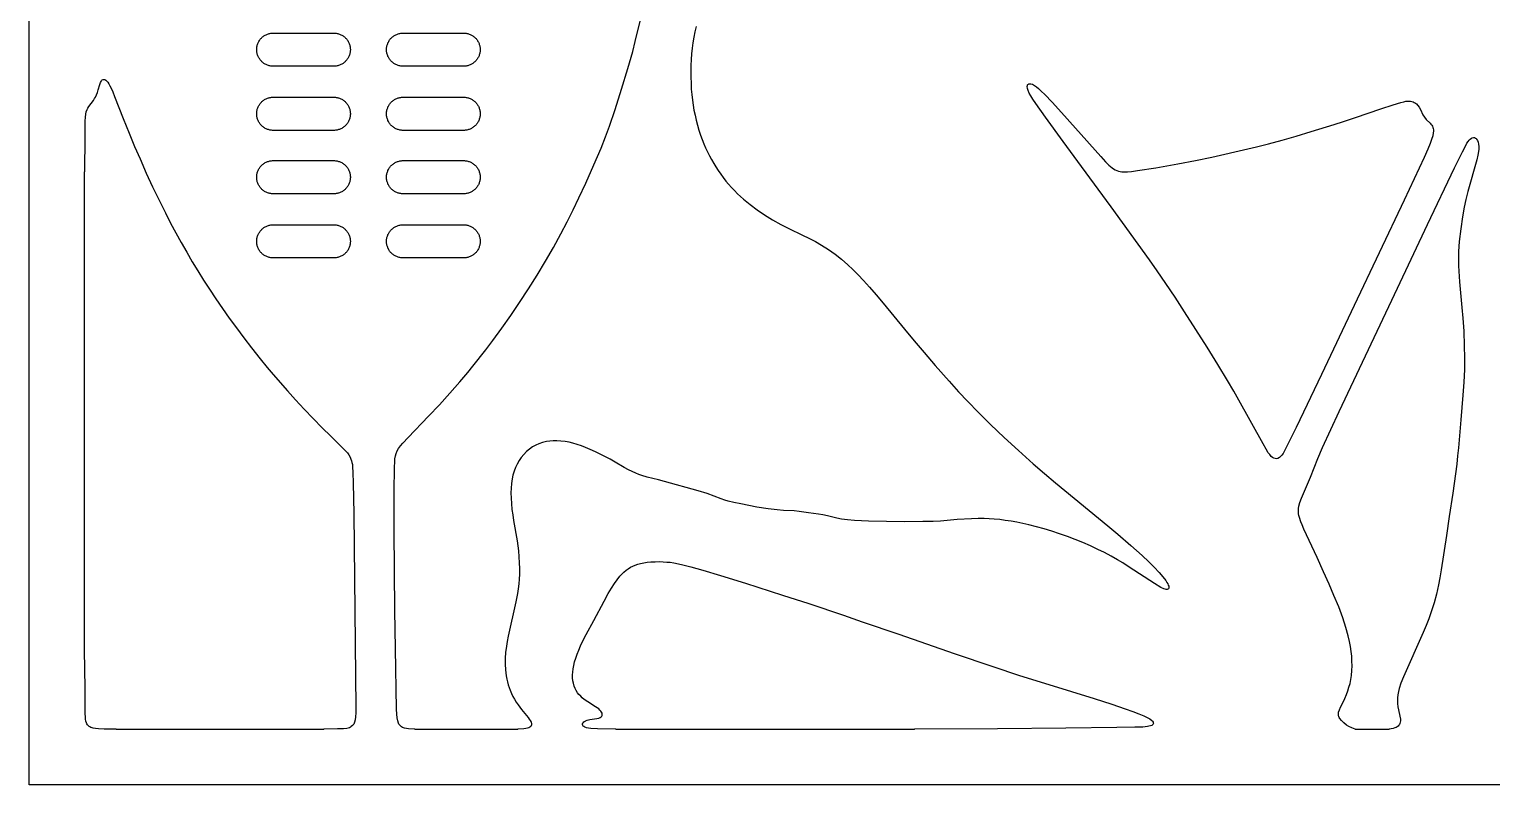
# Model space of a CAD drawing. Header units: millimetres. Extents: x 0 to 300, y 0 to 300.
# Drawn here: x 0 to 198.3, y 0 to 102.5 of the extents above; entities that cross this region are included whole.
import ezdxf

# ---------------------------------------------------------------- set-up
doc = ezdxf.new("R2010")
doc.units = ezdxf.units.MM
doc.layers.add('DIS_KONTUR', color=1, linetype='Continuous')
doc.layers.add('IC_DELIKLER', color=5, linetype='Continuous')

msp = doc.modelspace()

# ---------------------------------------------------------------- linework, layer by layer
at = {"layer": 'DIS_KONTUR'}
msp.add_lwpolyline([(0, 300), (300, 300), (300, 0), (0, 0)], close=True, dxfattribs=at)
at = {"layer": 'IC_DELIKLER'}
msp.add_lwpolyline([(90.39, 102.85), (90.22, 102.12), (90.08, 101.38), (89.97, 100.64), (89.87, 99.9), (89.79, 99.15), (89.73, 98.35), (89.7, 97.56), (89.68, 96.76), (89.68, 95.96), (89.71, 95.16), (89.75, 94.36), (89.82, 93.61), (89.9, 92.87), (90, 92.17), (90.11, 91.48), (90.25, 90.8), (90.41, 90.12), (90.59, 89.44), (90.79, 88.77), (91.01, 88.11), (91.24, 87.5), (91.46, 86.94), (91.69, 86.39), (91.94, 85.84), (92.21, 85.31), (92.49, 84.78), (92.79, 84.26), (93.07, 83.79), (93.4, 83.29), (93.75, 82.8), (94.07, 82.35), (94.45, 81.88), (94.8, 81.46), (95.2, 81.02), (95.61, 80.58), (96.03, 80.16), (96.84, 79.41), (97.73, 78.68), (98.69, 77.96), (99.68, 77.29), (100.75, 76.64), (101.88, 76), (102.95, 75.46), (104.84, 74.55), (105.7, 74.13), (106.58, 73.66), (107.4, 73.19), (108.33, 72.6), (109.23, 71.97), (110.09, 71.29), (110.96, 70.53), (111.65, 69.88), (112.35, 69.17), (113.1, 68.37), (113.91, 67.47), (114.79, 66.45), (115.76, 65.31), (118.64, 61.79), (119.95, 60.21), (121.31, 58.61), (122.81, 56.87), (124.69, 54.72), (125.96, 53.31), (127.22, 51.96), (128.62, 50.53), (130.32, 48.84), (132.17, 47.08), (134.08, 45.32), (136.1, 43.53), (137.61, 42.22), (139.14, 40.93), (146.2, 35.11), (147.55, 33.99), (149.33, 32.46), (150.85, 31.09), (151.76, 30.23), (152.51, 29.49), (153.16, 28.8), (153.68, 28.2), (154.07, 27.69), (154.22, 27.45), (154.33, 27.25), (154.41, 27.06), (154.46, 26.92), (154.48, 26.76), (154.47, 26.65), (154.43, 26.57), (154.36, 26.52), (154.27, 26.49), (154.12, 26.49), (153.99, 26.51), (153.8, 26.58), (153.4, 26.77), (152.55, 27.28), (149.11, 29.51), (148.23, 30.08), (147.5, 30.52), (146.67, 30.99), (145.75, 31.48), (144.85, 31.93), (143.86, 32.39), (142.81, 32.86), (141.79, 33.27), (140.76, 33.66), (139.68, 34.05), (138.63, 34.39), (137.58, 34.71), (136.52, 35), (135.5, 35.26), (134.67, 35.44), (133.89, 35.6), (133.1, 35.74), (132.31, 35.86), (131.56, 35.96), (130.82, 36.03), (130.12, 36.08), (129.47, 36.11), (128.62, 36.11), (127.72, 36.08), (125.78, 35.96), (123.54, 35.76), (122.54, 35.72), (121.14, 35.69), (118.64, 35.67), (116.19, 35.69), (113.75, 35.76), (111.85, 35.85), (110.9, 35.93), (110.11, 36.03), (109.47, 36.15), (108.22, 36.46), (107.58, 36.6), (106.99, 36.69), (105.65, 36.86), (104.37, 37.06), (103.68, 37.14), (102.23, 37.2), (101.39, 37.27), (100.15, 37.43), (98.62, 37.67), (97.54, 37.87), (96.46, 38.08), (95.53, 38.29), (94.76, 38.48), (94.28, 38.62), (93.8, 38.78), (91.88, 39.49), (90.69, 39.86), (86.11, 41.12), (85.29, 41.34), (83.78, 41.7), (83.02, 41.93), (82.65, 42.07), (82.24, 42.24), (81.25, 42.72), (80.63, 43.05), (79.43, 43.75), (78.73, 44.14), (77.75, 44.65), (76.77, 45.15), (76.05, 45.49), (75.4, 45.76), (74.85, 45.98), (74.28, 46.17), (73.7, 46.34), (73.17, 46.46), (72.63, 46.55), (72.08, 46.62), (71.54, 46.65), (71.04, 46.65), (70.55, 46.61), (70.1, 46.54), (69.57, 46.42), (69.1, 46.26), (68.65, 46.06), (68.22, 45.82), (67.82, 45.53), (67.41, 45.18), (67.03, 44.79), (66.68, 44.37), (66.4, 43.96), (66.12, 43.49), (65.91, 43.04), (65.72, 42.53), (65.57, 42.01), (65.45, 41.47), (65.36, 40.88), (65.31, 40.23), (65.29, 39.58), (65.31, 38.89), (65.36, 38.14), (65.44, 37.34), (65.54, 36.6), (65.65, 35.86), (66.15, 33.1), (66.25, 32.41), (66.33, 31.72), (66.39, 30.92), (66.43, 30.12), (66.45, 29.32), (66.44, 28.57), (66.4, 27.87), (66.35, 27.23), (66.27, 26.58), (66.17, 25.94), (65.94, 24.81), (64.93, 20.17), (64.79, 19.44), (64.68, 18.8), (64.58, 17.95), (64.52, 17.16), (64.51, 16.36), (64.55, 15.61), (64.59, 15.17), (64.65, 14.77), (64.74, 14.33), (64.83, 13.94), (64.94, 13.56), (65.06, 13.18), (65.2, 12.81), (65.38, 12.4), (65.57, 11.99), (65.79, 11.6), (66.02, 11.21), (66.26, 10.84), (66.71, 10.23), (67.62, 9.12), (67.79, 8.89), (67.91, 8.71), (68.02, 8.49), (68.08, 8.31), (68.09, 8.15), (68.05, 8), (67.98, 7.9), (67.86, 7.8), (67.73, 7.73), (67.54, 7.67), (67.33, 7.62), (67.05, 7.59), (66.22, 7.54), (66.17, 7.5), (52.32, 7.5), (52.27, 7.54), (51.43, 7.59), (51.15, 7.62), (50.88, 7.68), (50.6, 7.78), (50.45, 7.86), (50.36, 7.94), (50.19, 8.12), (50.12, 8.22), (50.05, 8.37), (49.95, 8.67), (49.87, 9.09), (49.83, 9.58), (49.8, 10.27), (49.64, 18.47), (49.56, 23.62), (49.5, 29.02), (49.47, 34.57), (49.48, 39.67), (49.51, 43.12), (49.54, 43.77), (49.58, 44.21), (49.64, 44.59), (49.73, 44.92), (49.87, 45.27), (50.06, 45.6), (50.32, 45.96), (50.64, 46.34), (51.36, 47.1), (54.14, 49.98), (55.61, 51.54), (57.03, 53.09), (58.38, 54.64), (59.44, 55.9), (60.14, 56.75), (61.89, 59), (62.86, 60.27), (64.07, 61.92), (65.28, 63.64), (66.48, 65.42), (67.68, 67.27), (68.85, 69.13), (69.98, 71.02), (71.06, 72.88), (72.07, 74.72), (72.94, 76.35), (73.75, 77.96), (74.52, 79.58), (75.44, 81.58), (76.55, 84.1), (77.52, 86.35), (78.13, 87.88), (78.67, 89.34), (79.42, 91.56), (80.3, 94.33), (81.16, 97.15), (81.81, 99.46), (82.16, 100.81), (82.93, 104.12)], dxfattribs=at)
for points in [[(41.28, 101.95), (41.39, 101.95), (41.5, 101.94), (41.62, 101.92), (41.73, 101.91), (41.84, 101.88), (41.94, 101.85), (42.05, 101.81), (42.15, 101.77), (42.26, 101.73), (42.36, 101.68), (42.45, 101.62), (42.55, 101.56), (42.64, 101.49), (42.73, 101.42), (42.81, 101.35), (42.89, 101.27), (42.97, 101.19), (43.04, 101.1), (43.11, 101.01), (43.17, 100.92), (43.23, 100.82), (43.28, 100.73), (43.33, 100.63), (43.37, 100.52), (43.41, 100.42), (43.45, 100.31), (43.47, 100.2), (43.5, 100.09), (43.51, 99.98), (43.52, 99.87), (43.53, 99.76), (43.53, 99.64), (43.52, 99.53), (43.51, 99.42), (43.5, 99.31), (43.47, 99.2), (43.45, 99.09), (43.41, 98.98), (43.37, 98.88), (43.33, 98.77), (43.28, 98.67), (43.23, 98.57), (43.17, 98.48), (43.11, 98.39), (43.04, 98.3), (42.97, 98.21), (42.89, 98.13), (42.81, 98.05), (42.73, 97.98), (42.64, 97.91), (42.55, 97.84), (42.45, 97.78), (42.36, 97.72), (42.26, 97.67), (42.15, 97.63), (42.05, 97.59), (41.94, 97.55), (41.84, 97.52), (41.73, 97.49), (41.62, 97.48), (41.5, 97.46), (41.39, 97.45), (41.28, 97.45), (33.08, 97.45), (32.97, 97.45), (32.86, 97.46), (32.75, 97.48), (32.63, 97.49), (32.53, 97.52), (32.42, 97.55), (32.31, 97.59), (32.21, 97.63), (32.1, 97.67), (32, 97.72), (31.91, 97.78), (31.81, 97.84), (31.72, 97.91), (31.63, 97.98), (31.55, 98.05), (31.47, 98.13), (31.39, 98.21), (31.32, 98.3), (31.25, 98.39), (31.19, 98.48), (31.13, 98.57), (31.08, 98.67), (31.03, 98.77), (30.99, 98.88), (30.95, 98.98), (30.91, 99.09), (30.89, 99.2), (30.86, 99.31), (30.85, 99.42), (30.84, 99.53), (30.83, 99.64), (30.83, 99.76), (30.84, 99.87), (30.85, 99.98), (30.86, 100.09), (30.89, 100.2), (30.91, 100.31), (30.95, 100.42), (30.99, 100.52), (31.03, 100.63), (31.08, 100.73), (31.13, 100.82), (31.19, 100.92), (31.25, 101.01), (31.32, 101.1), (31.39, 101.19), (31.47, 101.27), (31.55, 101.35), (31.63, 101.42), (31.72, 101.49), (31.81, 101.56), (31.91, 101.62), (32, 101.68), (32.1, 101.73), (32.21, 101.77), (32.31, 101.81), (32.42, 101.85), (32.53, 101.88), (32.63, 101.91), (32.75, 101.92), (32.86, 101.94), (32.97, 101.95), (33.08, 101.95)], [(58.88, 101.95), (58.99, 101.95), (59.1, 101.94), (59.22, 101.92), (59.33, 101.91), (59.44, 101.88), (59.54, 101.85), (59.65, 101.81), (59.75, 101.77), (59.86, 101.73), (59.96, 101.68), (60.05, 101.62), (60.15, 101.56), (60.24, 101.49), (60.33, 101.42), (60.41, 101.35), (60.49, 101.27), (60.57, 101.19), (60.64, 101.1), (60.71, 101.01), (60.77, 100.92), (60.83, 100.82), (60.88, 100.73), (60.93, 100.63), (60.97, 100.52), (61.01, 100.42), (61.05, 100.31), (61.07, 100.2), (61.1, 100.09), (61.11, 99.98), (61.12, 99.87), (61.13, 99.76), (61.13, 99.64), (61.12, 99.53), (61.11, 99.42), (61.1, 99.31), (61.07, 99.2), (61.05, 99.09), (61.01, 98.98), (60.97, 98.88), (60.93, 98.77), (60.88, 98.67), (60.83, 98.57), (60.77, 98.48), (60.71, 98.39), (60.64, 98.3), (60.57, 98.21), (60.49, 98.13), (60.41, 98.05), (60.33, 97.98), (60.24, 97.91), (60.15, 97.84), (60.05, 97.78), (59.96, 97.72), (59.86, 97.67), (59.75, 97.63), (59.65, 97.59), (59.54, 97.55), (59.44, 97.52), (59.33, 97.49), (59.22, 97.48), (59.1, 97.46), (58.99, 97.45), (58.88, 97.45), (50.68, 97.45), (50.57, 97.45), (50.46, 97.46), (50.35, 97.48), (50.23, 97.49), (50.13, 97.52), (50.02, 97.55), (49.91, 97.59), (49.81, 97.63), (49.7, 97.67), (49.6, 97.72), (49.51, 97.78), (49.41, 97.84), (49.32, 97.91), (49.23, 97.98), (49.15, 98.05), (49.07, 98.13), (48.99, 98.21), (48.92, 98.3), (48.85, 98.39), (48.79, 98.48), (48.73, 98.57), (48.68, 98.67), (48.63, 98.77), (48.59, 98.88), (48.55, 98.98), (48.51, 99.09), (48.49, 99.2), (48.46, 99.31), (48.45, 99.42), (48.44, 99.53), (48.43, 99.64), (48.43, 99.76), (48.44, 99.87), (48.45, 99.98), (48.46, 100.09), (48.49, 100.2), (48.51, 100.31), (48.55, 100.42), (48.59, 100.52), (48.63, 100.63), (48.68, 100.73), (48.73, 100.82), (48.79, 100.92), (48.85, 101.01), (48.92, 101.1), (48.99, 101.19), (49.07, 101.27), (49.15, 101.35), (49.23, 101.42), (49.32, 101.49), (49.41, 101.56), (49.51, 101.62), (49.6, 101.68), (49.7, 101.73), (49.81, 101.77), (49.91, 101.81), (50.02, 101.85), (50.13, 101.88), (50.23, 101.91), (50.35, 101.92), (50.46, 101.94), (50.57, 101.95), (50.68, 101.95)], [(43.4, 7.74), (43.05, 7.65), (42.58, 7.6), (41.78, 7.57), (39.94, 7.54), (39.89, 7.5), (11.84, 7.5), (11.79, 7.54), (10.14, 7.56), (9.39, 7.58), (9, 7.61), (8.68, 7.67), (8.51, 7.71), (8.35, 7.77), (8.2, 7.84), (8.1, 7.91), (7.98, 8.02), (7.91, 8.11), (7.82, 8.25), (7.75, 8.41), (7.69, 8.62), (7.64, 8.89), (7.61, 9.22), (7.59, 9.62), (7.57, 11.87), (7.54, 16.92), (7.5, 16.97), (7.5, 83.12), (7.54, 83.17), (7.57, 87.82), (7.59, 90.01), (7.61, 90.56), (7.66, 90.94), (7.73, 91.26), (7.83, 91.57), (7.94, 91.77), (8.06, 91.97), (8.69, 92.81), (8.85, 93.06), (8.97, 93.27), (9.12, 93.58), (9.25, 93.9), (9.35, 94.23), (9.56, 94.97), (9.67, 95.25), (9.74, 95.39), (9.81, 95.51), (9.9, 95.59), (10, 95.65), (10.1, 95.67), (10.23, 95.64), (10.37, 95.56), (10.51, 95.44), (10.64, 95.28), (10.79, 95.06), (10.93, 94.81), (11.1, 94.46), (11.32, 93.96), (11.57, 93.36), (12.74, 90.38), (13.55, 88.38), (14.29, 86.58), (15.02, 84.88), (15.87, 82.96), (16.73, 81.1), (17.59, 79.3), (18.46, 77.55), (19.17, 76.17), (19.88, 74.85), (20.6, 73.54), (21.34, 72.23), (22.1, 70.94), (22.85, 69.7), (23.64, 68.42), (24.43, 67.2), (25.29, 65.91), (26.19, 64.59), (27.11, 63.29), (28.08, 61.95), (29.07, 60.63), (30.11, 59.28), (31.32, 57.75), (32.26, 56.59), (33.07, 55.64), (35.01, 53.41), (36.08, 52.22), (37.27, 50.94), (38.48, 49.67), (39.73, 48.39), (40.87, 47.26), (42.41, 45.76), (42.86, 45.3), (43.12, 45), (43.32, 44.73), (43.49, 44.44), (43.61, 44.17), (43.69, 43.95), (43.75, 43.71), (43.8, 43.43), (43.83, 43.13), (43.88, 42.34), (43.92, 40.89), (43.98, 36.79), (44.24, 14.79), (44.27, 10.49), (44.26, 9.74), (44.23, 9.2), (44.18, 8.82), (44.11, 8.51), (43.99, 8.23), (43.84, 8.03), (43.66, 7.88), (43.55, 7.81)], [(41.28, 93.25), (41.39, 93.25), (41.5, 93.24), (41.62, 93.22), (41.73, 93.21), (41.84, 93.18), (41.94, 93.15), (42.05, 93.11), (42.15, 93.07), (42.26, 93.03), (42.36, 92.98), (42.45, 92.92), (42.55, 92.86), (42.64, 92.79), (42.73, 92.72), (42.81, 92.65), (42.89, 92.57), (42.97, 92.49), (43.04, 92.4), (43.11, 92.31), (43.17, 92.22), (43.23, 92.12), (43.28, 92.03), (43.33, 91.93), (43.37, 91.82), (43.41, 91.72), (43.45, 91.61), (43.47, 91.5), (43.5, 91.39), (43.51, 91.28), (43.52, 91.17), (43.53, 91.06), (43.53, 90.94), (43.52, 90.83), (43.51, 90.72), (43.5, 90.61), (43.47, 90.5), (43.45, 90.39), (43.41, 90.28), (43.37, 90.18), (43.33, 90.07), (43.28, 89.97), (43.23, 89.88), (43.17, 89.78), (43.11, 89.69), (43.04, 89.6), (42.97, 89.51), (42.89, 89.43), (42.81, 89.35), (42.73, 89.28), (42.64, 89.21), (42.55, 89.14), (42.45, 89.08), (42.36, 89.02), (42.26, 88.97), (42.15, 88.93), (42.05, 88.89), (41.94, 88.85), (41.84, 88.82), (41.73, 88.79), (41.62, 88.78), (41.5, 88.76), (41.39, 88.75), (41.28, 88.75), (33.08, 88.75), (32.97, 88.75), (32.86, 88.76), (32.75, 88.78), (32.63, 88.79), (32.53, 88.82), (32.42, 88.85), (32.31, 88.89), (32.21, 88.93), (32.1, 88.97), (32, 89.02), (31.91, 89.08), (31.81, 89.14), (31.72, 89.21), (31.63, 89.28), (31.55, 89.35), (31.47, 89.43), (31.39, 89.51), (31.32, 89.6), (31.25, 89.69), (31.19, 89.78), (31.13, 89.88), (31.08, 89.97), (31.03, 90.07), (30.99, 90.18), (30.95, 90.28), (30.91, 90.39), (30.89, 90.5), (30.86, 90.61), (30.85, 90.72), (30.84, 90.83), (30.83, 90.94), (30.83, 91.06), (30.84, 91.17), (30.85, 91.28), (30.86, 91.39), (30.89, 91.5), (30.91, 91.61), (30.95, 91.72), (30.99, 91.82), (31.03, 91.93), (31.08, 92.03), (31.13, 92.12), (31.19, 92.22), (31.25, 92.31), (31.32, 92.4), (31.39, 92.49), (31.47, 92.57), (31.55, 92.65), (31.63, 92.72), (31.72, 92.79), (31.81, 92.86), (31.91, 92.92), (32, 92.98), (32.1, 93.03), (32.21, 93.07), (32.31, 93.11), (32.42, 93.15), (32.53, 93.18), (32.63, 93.21), (32.75, 93.22), (32.86, 93.24), (32.97, 93.25), (33.08, 93.25)], [(58.88, 93.25), (58.99, 93.25), (59.1, 93.24), (59.22, 93.22), (59.33, 93.21), (59.44, 93.18), (59.54, 93.15), (59.65, 93.11), (59.75, 93.07), (59.86, 93.03), (59.96, 92.98), (60.05, 92.92), (60.15, 92.86), (60.24, 92.79), (60.33, 92.72), (60.41, 92.65), (60.49, 92.57), (60.57, 92.49), (60.64, 92.4), (60.71, 92.31), (60.77, 92.22), (60.83, 92.12), (60.88, 92.03), (60.93, 91.93), (60.97, 91.82), (61.01, 91.72), (61.05, 91.61), (61.07, 91.5), (61.1, 91.39), (61.11, 91.28), (61.12, 91.17), (61.13, 91.06), (61.13, 90.94), (61.12, 90.83), (61.11, 90.72), (61.1, 90.61), (61.07, 90.5), (61.05, 90.39), (61.01, 90.28), (60.97, 90.18), (60.93, 90.07), (60.88, 89.97), (60.83, 89.88), (60.77, 89.78), (60.71, 89.69), (60.64, 89.6), (60.57, 89.51), (60.49, 89.43), (60.41, 89.35), (60.33, 89.28), (60.24, 89.21), (60.15, 89.14), (60.05, 89.08), (59.96, 89.02), (59.86, 88.97), (59.75, 88.93), (59.65, 88.89), (59.54, 88.85), (59.44, 88.82), (59.33, 88.79), (59.22, 88.78), (59.1, 88.76), (58.99, 88.75), (58.88, 88.75), (50.68, 88.75), (50.57, 88.75), (50.46, 88.76), (50.35, 88.78), (50.23, 88.79), (50.13, 88.82), (50.02, 88.85), (49.91, 88.89), (49.81, 88.93), (49.7, 88.97), (49.6, 89.02), (49.51, 89.08), (49.41, 89.14), (49.32, 89.21), (49.23, 89.28), (49.15, 89.35), (49.07, 89.43), (48.99, 89.51), (48.92, 89.6), (48.85, 89.69), (48.79, 89.78), (48.73, 89.88), (48.68, 89.97), (48.63, 90.07), (48.59, 90.18), (48.55, 90.28), (48.51, 90.39), (48.49, 90.5), (48.46, 90.61), (48.45, 90.72), (48.44, 90.83), (48.43, 90.94), (48.43, 91.06), (48.44, 91.17), (48.45, 91.28), (48.46, 91.39), (48.49, 91.5), (48.51, 91.61), (48.55, 91.72), (48.59, 91.82), (48.63, 91.93), (48.68, 92.03), (48.73, 92.12), (48.79, 92.22), (48.85, 92.31), (48.92, 92.4), (48.99, 92.49), (49.07, 92.57), (49.15, 92.65), (49.23, 92.72), (49.32, 92.79), (49.41, 92.86), (49.51, 92.92), (49.6, 92.98), (49.7, 93.03), (49.81, 93.07), (49.91, 93.11), (50.02, 93.15), (50.13, 93.18), (50.23, 93.21), (50.35, 93.22), (50.46, 93.24), (50.57, 93.25), (50.68, 93.25)], [(169.47, 44.37), (169.26, 44.26), (169.09, 44.22), (168.9, 44.23), (168.73, 44.28), (168.55, 44.38), (168.36, 44.54), (168.15, 44.77), (167.95, 45.04), (167.67, 45.5), (167.25, 46.23), (163.99, 52.14), (163.27, 53.4), (162.43, 54.82), (161.12, 57.01), (159.67, 59.35), (158.15, 61.76), (156.61, 64.16), (155.32, 66.12), (154.07, 67.99), (152.91, 69.68), (151.85, 71.2), (146.66, 78.36), (142.63, 83.84), (140.16, 87.24), (137.74, 90.55), (136.44, 92.38), (136.05, 92.97), (135.76, 93.43), (135.55, 93.82), (135.4, 94.16), (135.31, 94.45), (135.29, 94.71), (135.31, 94.83), (135.34, 94.91), (135.38, 94.98), (135.44, 95.03), (135.51, 95.07), (135.59, 95.08), (135.78, 95.07), (135.99, 95), (136.26, 94.85), (136.52, 94.66), (136.82, 94.41), (137.19, 94.07), (137.65, 93.62), (138.65, 92.57), (139.94, 91.18), (141.84, 89.05), (145.25, 85.19), (145.89, 84.49), (146.35, 84.04), (146.57, 83.84), (146.8, 83.66), (147, 83.52), (147.2, 83.4), (147.42, 83.3), (147.64, 83.23), (147.88, 83.17), (148.11, 83.14), (148.45, 83.13), (148.89, 83.14), (149.44, 83.19), (150.23, 83.3), (152.7, 83.68), (155.7, 84.21), (158.11, 84.67), (160.31, 85.13), (165.19, 86.23), (166.36, 86.51), (168, 86.93), (169.84, 87.43), (171.76, 87.98), (173.77, 88.59), (176.88, 89.54), (178.16, 89.95), (179.77, 90.49), (183.23, 91.68), (184.89, 92.23), (185.94, 92.55), (186.32, 92.64), (186.61, 92.69), (186.84, 92.72), (187.03, 92.72), (187.26, 92.71), (187.44, 92.67), (187.6, 92.62), (187.76, 92.55), (187.91, 92.45), (188.05, 92.34), (188.24, 92.14), (188.43, 91.88), (188.58, 91.58), (188.91, 90.88), (189.12, 90.52), (189.36, 90.24), (189.91, 89.72), (190.02, 89.6), (190.13, 89.46), (190.21, 89.32), (190.27, 89.16), (190.32, 89), (190.34, 88.82), (190.35, 88.64), (190.33, 88.41), (190.25, 87.99), (190.11, 87.52), (189.9, 86.96), (189.59, 86.22), (189.08, 85.09), (186.37, 79.29), (179.61, 65), (175.17, 55.66), (171.72, 48.44), (170.54, 46.01), (170.13, 45.21), (169.96, 44.92), (169.8, 44.69), (169.63, 44.5)], [(179.8, 7.5), (179.75, 7.55), (179.27, 7.71), (178.89, 7.89), (178.58, 8.1), (178.21, 8.39), (177.87, 8.71), (177.65, 8.99), (177.57, 9.13), (177.52, 9.24), (177.49, 9.36), (177.47, 9.51), (177.47, 9.68), (177.49, 9.84), (177.6, 10.18), (177.76, 10.53), (178.14, 11.28), (178.36, 11.72), (178.57, 12.23), (178.76, 12.74), (178.9, 13.22), (179.04, 13.75), (179.15, 14.29), (179.23, 14.83), (179.29, 15.48), (179.32, 16.13), (179.31, 16.78), (179.28, 17.42), (179.21, 18.07), (179.11, 18.76), (178.98, 19.45), (178.81, 20.18), (178.48, 21.33), (178.05, 22.66), (177.51, 24.11), (176.87, 25.69), (176.22, 27.21), (175.47, 28.9), (174.6, 30.81), (172.8, 34.66), (172.54, 35.25), (172.37, 35.67), (172.18, 36.23), (172.11, 36.51), (172.08, 36.75), (172.06, 37), (172.05, 37.24), (172.07, 37.48), (172.12, 37.77), (172.25, 38.29), (172.48, 38.89), (173.69, 41.74), (174.67, 44.26), (175.32, 45.72), (177.59, 50.62), (181.13, 58.18), (185.46, 67.36), (189.56, 75.99), (193.22, 83.66), (194.29, 85.86), (194.72, 86.71), (194.89, 87), (195.04, 87.24), (195.18, 87.42), (195.33, 87.57), (195.49, 87.68), (195.62, 87.74), (195.78, 87.78), (195.91, 87.77), (196.06, 87.71), (196.14, 87.65), (196.21, 87.57), (196.34, 87.38), (196.43, 87.14), (196.48, 86.88), (196.51, 86.55), (196.5, 86.21), (196.47, 85.87), (196.38, 85.38), (196.23, 84.75), (195.01, 80.48), (194.72, 79.36), (194.5, 78.34), (194.27, 77.01), (194.05, 75.42), (193.86, 73.68), (193.8, 72.99), (193.76, 72.34), (193.74, 71.69), (193.74, 71.04), (193.76, 70.39), (193.8, 69.64), (193.9, 68.19), (194.22, 64.71), (194.34, 63.26), (194.45, 61.52), (194.53, 59.52), (194.56, 57.92), (194.54, 56.32), (194.46, 54.62), (194.34, 52.83), (194.05, 49.49), (193.74, 45.7), (193.63, 44.61), (193.5, 43.47), (192.96, 39.55), (192.47, 36.39), (192.12, 33.81), (191.4, 29.17), (191.22, 28.08), (191.03, 27.1), (190.75, 25.83), (190.45, 24.67), (190.11, 23.57), (189.73, 22.49), (189.38, 21.61), (188.96, 20.64), (186.27, 14.62), (185.94, 13.78), (185.71, 13.07), (185.61, 12.64), (185.53, 12.2), (185.49, 11.8), (185.47, 11.41), (185.49, 11.01), (185.54, 10.57), (185.62, 10.18), (185.81, 9.32), (185.87, 8.9), (185.88, 8.68), (185.86, 8.51), (185.81, 8.31), (185.74, 8.17), (185.67, 8.07), (185.56, 7.96), (185.44, 7.86), (185.29, 7.78), (185.13, 7.71), (184.91, 7.65), (184.34, 7.55), (184.29, 7.5)], [(41.28, 84.65), (41.39, 84.65), (41.5, 84.64), (41.62, 84.62), (41.73, 84.61), (41.84, 84.58), (41.94, 84.55), (42.05, 84.51), (42.15, 84.47), (42.26, 84.43), (42.36, 84.38), (42.45, 84.32), (42.55, 84.26), (42.64, 84.19), (42.73, 84.12), (42.81, 84.05), (42.89, 83.97), (42.97, 83.89), (43.04, 83.8), (43.11, 83.71), (43.17, 83.62), (43.23, 83.53), (43.28, 83.43), (43.33, 83.33), (43.37, 83.22), (43.41, 83.12), (43.45, 83.01), (43.47, 82.9), (43.5, 82.79), (43.51, 82.68), (43.52, 82.57), (43.53, 82.46), (43.53, 82.34), (43.52, 82.23), (43.51, 82.12), (43.5, 82.01), (43.47, 81.9), (43.45, 81.79), (43.41, 81.68), (43.37, 81.58), (43.33, 81.47), (43.28, 81.37), (43.23, 81.28), (43.17, 81.18), (43.11, 81.09), (43.04, 81), (42.97, 80.91), (42.89, 80.83), (42.81, 80.75), (42.73, 80.68), (42.64, 80.61), (42.55, 80.54), (42.45, 80.48), (42.36, 80.42), (42.26, 80.37), (42.15, 80.33), (42.05, 80.29), (41.94, 80.25), (41.84, 80.22), (41.73, 80.19), (41.62, 80.18), (41.5, 80.16), (41.39, 80.15), (41.28, 80.15), (33.08, 80.15), (32.97, 80.15), (32.86, 80.16), (32.75, 80.18), (32.63, 80.19), (32.53, 80.22), (32.42, 80.25), (32.31, 80.29), (32.21, 80.33), (32.1, 80.37), (32, 80.42), (31.91, 80.48), (31.81, 80.54), (31.72, 80.61), (31.63, 80.68), (31.55, 80.75), (31.47, 80.83), (31.39, 80.91), (31.32, 81), (31.25, 81.09), (31.19, 81.18), (31.13, 81.28), (31.08, 81.37), (31.03, 81.47), (30.99, 81.58), (30.95, 81.68), (30.91, 81.79), (30.89, 81.9), (30.86, 82.01), (30.85, 82.12), (30.84, 82.23), (30.83, 82.34), (30.83, 82.46), (30.84, 82.57), (30.85, 82.68), (30.86, 82.79), (30.89, 82.9), (30.91, 83.01), (30.95, 83.12), (30.99, 83.22), (31.03, 83.33), (31.08, 83.43), (31.13, 83.53), (31.19, 83.62), (31.25, 83.71), (31.32, 83.8), (31.39, 83.89), (31.47, 83.97), (31.55, 84.05), (31.63, 84.12), (31.72, 84.19), (31.81, 84.26), (31.91, 84.32), (32, 84.38), (32.1, 84.43), (32.21, 84.47), (32.31, 84.51), (32.42, 84.55), (32.53, 84.58), (32.63, 84.61), (32.75, 84.62), (32.86, 84.64), (32.97, 84.65), (33.08, 84.65)], [(58.88, 84.65), (58.99, 84.65), (59.1, 84.64), (59.22, 84.62), (59.33, 84.61), (59.44, 84.58), (59.54, 84.55), (59.65, 84.51), (59.75, 84.47), (59.86, 84.43), (59.96, 84.38), (60.05, 84.32), (60.15, 84.26), (60.24, 84.19), (60.33, 84.12), (60.41, 84.05), (60.49, 83.97), (60.57, 83.89), (60.64, 83.8), (60.71, 83.71), (60.77, 83.62), (60.83, 83.53), (60.88, 83.43), (60.93, 83.33), (60.97, 83.22), (61.01, 83.12), (61.05, 83.01), (61.07, 82.9), (61.1, 82.79), (61.11, 82.68), (61.12, 82.57), (61.13, 82.46), (61.13, 82.34), (61.12, 82.23), (61.11, 82.12), (61.1, 82.01), (61.07, 81.9), (61.05, 81.79), (61.01, 81.68), (60.97, 81.58), (60.93, 81.47), (60.88, 81.37), (60.83, 81.28), (60.77, 81.18), (60.71, 81.09), (60.64, 81), (60.57, 80.91), (60.49, 80.83), (60.41, 80.75), (60.33, 80.68), (60.24, 80.61), (60.15, 80.54), (60.05, 80.48), (59.96, 80.42), (59.86, 80.37), (59.75, 80.33), (59.65, 80.29), (59.54, 80.25), (59.44, 80.22), (59.33, 80.19), (59.22, 80.18), (59.1, 80.16), (58.99, 80.15), (58.88, 80.15), (50.68, 80.15), (50.57, 80.15), (50.46, 80.16), (50.35, 80.18), (50.23, 80.19), (50.13, 80.22), (50.02, 80.25), (49.91, 80.29), (49.81, 80.33), (49.7, 80.37), (49.6, 80.42), (49.51, 80.48), (49.41, 80.54), (49.32, 80.61), (49.23, 80.68), (49.15, 80.75), (49.07, 80.83), (48.99, 80.91), (48.92, 81), (48.85, 81.09), (48.79, 81.18), (48.73, 81.28), (48.68, 81.37), (48.63, 81.47), (48.59, 81.58), (48.55, 81.68), (48.51, 81.79), (48.49, 81.9), (48.46, 82.01), (48.45, 82.12), (48.44, 82.23), (48.43, 82.34), (48.43, 82.46), (48.44, 82.57), (48.45, 82.68), (48.46, 82.79), (48.49, 82.9), (48.51, 83.01), (48.55, 83.12), (48.59, 83.22), (48.63, 83.33), (48.68, 83.43), (48.73, 83.53), (48.79, 83.62), (48.85, 83.71), (48.92, 83.8), (48.99, 83.89), (49.07, 83.97), (49.15, 84.05), (49.23, 84.12), (49.32, 84.19), (49.41, 84.26), (49.51, 84.32), (49.6, 84.38), (49.7, 84.43), (49.81, 84.47), (49.91, 84.51), (50.02, 84.55), (50.13, 84.58), (50.23, 84.61), (50.35, 84.62), (50.46, 84.64), (50.57, 84.65), (50.68, 84.65)], [(41.28, 75.95), (41.39, 75.95), (41.5, 75.94), (41.62, 75.92), (41.73, 75.91), (41.84, 75.88), (41.94, 75.85), (42.05, 75.81), (42.15, 75.77), (42.26, 75.73), (42.36, 75.68), (42.45, 75.62), (42.55, 75.56), (42.64, 75.49), (42.73, 75.42), (42.81, 75.35), (42.89, 75.27), (42.97, 75.19), (43.04, 75.1), (43.11, 75.01), (43.17, 74.92), (43.23, 74.82), (43.28, 74.73), (43.33, 74.63), (43.37, 74.52), (43.41, 74.42), (43.45, 74.31), (43.47, 74.2), (43.5, 74.09), (43.51, 73.98), (43.52, 73.87), (43.53, 73.76), (43.53, 73.64), (43.52, 73.53), (43.51, 73.42), (43.5, 73.31), (43.47, 73.2), (43.45, 73.09), (43.41, 72.98), (43.37, 72.88), (43.33, 72.77), (43.28, 72.67), (43.23, 72.57), (43.17, 72.48), (43.11, 72.39), (43.04, 72.3), (42.97, 72.21), (42.89, 72.13), (42.81, 72.05), (42.73, 71.98), (42.64, 71.91), (42.55, 71.84), (42.45, 71.78), (42.36, 71.72), (42.26, 71.67), (42.15, 71.63), (42.05, 71.59), (41.94, 71.55), (41.84, 71.52), (41.73, 71.49), (41.62, 71.48), (41.5, 71.46), (41.39, 71.45), (41.28, 71.45), (33.08, 71.45), (32.97, 71.45), (32.86, 71.46), (32.75, 71.48), (32.63, 71.49), (32.53, 71.52), (32.42, 71.55), (32.31, 71.59), (32.21, 71.63), (32.1, 71.67), (32, 71.72), (31.91, 71.78), (31.81, 71.84), (31.72, 71.91), (31.63, 71.98), (31.55, 72.05), (31.47, 72.13), (31.39, 72.21), (31.32, 72.3), (31.25, 72.39), (31.19, 72.48), (31.13, 72.57), (31.08, 72.67), (31.03, 72.77), (30.99, 72.88), (30.95, 72.98), (30.91, 73.09), (30.89, 73.2), (30.86, 73.31), (30.85, 73.42), (30.84, 73.53), (30.83, 73.64), (30.83, 73.76), (30.84, 73.87), (30.85, 73.98), (30.86, 74.09), (30.89, 74.2), (30.91, 74.31), (30.95, 74.42), (30.99, 74.52), (31.03, 74.63), (31.08, 74.73), (31.13, 74.82), (31.19, 74.92), (31.25, 75.01), (31.32, 75.1), (31.39, 75.19), (31.47, 75.27), (31.55, 75.35), (31.63, 75.42), (31.72, 75.49), (31.81, 75.56), (31.91, 75.62), (32, 75.68), (32.1, 75.73), (32.21, 75.77), (32.31, 75.81), (32.42, 75.85), (32.53, 75.88), (32.63, 75.91), (32.75, 75.92), (32.86, 75.94), (32.97, 75.95), (33.08, 75.95)], [(58.88, 75.95), (58.99, 75.95), (59.1, 75.94), (59.22, 75.92), (59.33, 75.91), (59.44, 75.88), (59.54, 75.85), (59.65, 75.81), (59.75, 75.77), (59.86, 75.73), (59.96, 75.68), (60.05, 75.62), (60.15, 75.56), (60.24, 75.49), (60.33, 75.42), (60.41, 75.35), (60.49, 75.27), (60.57, 75.19), (60.64, 75.1), (60.71, 75.01), (60.77, 74.92), (60.83, 74.82), (60.88, 74.73), (60.93, 74.63), (60.97, 74.52), (61.01, 74.42), (61.05, 74.31), (61.07, 74.2), (61.1, 74.09), (61.11, 73.98), (61.12, 73.87), (61.13, 73.76), (61.13, 73.64), (61.12, 73.53), (61.11, 73.42), (61.1, 73.31), (61.07, 73.2), (61.05, 73.09), (61.01, 72.98), (60.97, 72.88), (60.93, 72.77), (60.88, 72.67), (60.83, 72.57), (60.77, 72.48), (60.71, 72.39), (60.64, 72.3), (60.57, 72.21), (60.49, 72.13), (60.41, 72.05), (60.33, 71.98), (60.24, 71.91), (60.15, 71.84), (60.05, 71.78), (59.96, 71.72), (59.86, 71.67), (59.75, 71.63), (59.65, 71.59), (59.54, 71.55), (59.44, 71.52), (59.33, 71.49), (59.22, 71.48), (59.1, 71.46), (58.99, 71.45), (58.88, 71.45), (50.68, 71.45), (50.57, 71.45), (50.46, 71.46), (50.35, 71.48), (50.23, 71.49), (50.13, 71.52), (50.02, 71.55), (49.91, 71.59), (49.81, 71.63), (49.7, 71.67), (49.6, 71.72), (49.51, 71.78), (49.41, 71.84), (49.32, 71.91), (49.23, 71.98), (49.15, 72.05), (49.07, 72.13), (48.99, 72.21), (48.92, 72.3), (48.85, 72.39), (48.79, 72.48), (48.73, 72.57), (48.68, 72.67), (48.63, 72.77), (48.59, 72.88), (48.55, 72.98), (48.51, 73.09), (48.49, 73.2), (48.46, 73.31), (48.45, 73.42), (48.44, 73.53), (48.43, 73.64), (48.43, 73.76), (48.44, 73.87), (48.45, 73.98), (48.46, 74.09), (48.49, 74.2), (48.51, 74.31), (48.55, 74.42), (48.59, 74.52), (48.63, 74.63), (48.68, 74.73), (48.73, 74.82), (48.79, 74.92), (48.85, 75.01), (48.92, 75.1), (48.99, 75.19), (49.07, 75.27), (49.15, 75.35), (49.23, 75.42), (49.32, 75.49), (49.41, 75.56), (49.51, 75.62), (49.6, 75.68), (49.7, 75.73), (49.81, 75.77), (49.91, 75.81), (50.02, 75.85), (50.13, 75.88), (50.23, 75.91), (50.35, 75.92), (50.46, 75.94), (50.57, 75.95), (50.68, 75.95)], [(152.38, 8.33), (152.35, 8.24), (152.26, 8.13), (152.16, 8.06), (151.99, 7.99), (151.79, 7.93), (151.57, 7.89), (150.95, 7.83), (149.85, 7.8), (147.45, 7.75), (140.5, 7.67), (131.25, 7.6), (120, 7.54), (119.95, 7.5), (79.55, 7.5), (79.5, 7.54), (77.05, 7.57), (76.12, 7.62), (75.79, 7.66), (75.54, 7.71), (75.32, 7.8), (75.17, 7.89), (75.1, 7.96), (75.05, 8.03), (75, 8.16), (75.01, 8.29), (75.07, 8.42), (75.16, 8.52), (75.27, 8.6), (75.41, 8.68), (75.61, 8.75), (76.01, 8.84), (76.95, 8.98), (77.2, 9.04), (77.38, 9.12), (77.55, 9.23), (77.61, 9.3), (77.65, 9.38), (77.68, 9.52), (77.68, 9.61), (77.65, 9.71), (77.59, 9.84), (77.48, 10), (77.37, 10.13), (77.2, 10.28), (76.78, 10.59), (75.72, 11.24), (75.23, 11.58), (74.96, 11.79), (74.75, 12), (74.52, 12.25), (74.34, 12.48), (74.15, 12.77), (74, 13.07), (73.87, 13.39), (73.76, 13.77), (73.7, 14.1), (73.66, 14.5), (73.65, 14.89), (73.67, 15.29), (73.72, 15.73), (73.81, 16.17), (73.92, 16.65), (74.08, 17.18), (74.26, 17.7), (74.48, 18.26), (74.74, 18.85), (75.02, 19.44), (75.5, 20.37), (76.55, 22.3), (77.93, 24.91), (78.49, 25.92), (78.92, 26.65), (79.32, 27.28), (79.7, 27.81), (80.07, 28.27), (80.34, 28.57), (80.62, 28.84), (80.92, 29.1), (81.2, 29.3), (81.5, 29.49), (81.8, 29.65), (82.12, 29.79), (82.49, 29.92), (82.87, 30.02), (83.31, 30.11), (83.75, 30.17), (84.25, 30.22), (84.85, 30.25), (85.4, 30.26), (85.95, 30.25), (86.44, 30.21), (86.89, 30.17), (87.38, 30.09), (88.41, 29.89), (89.67, 29.57), (91.31, 29.11), (93.7, 28.39), (97.09, 27.33), (102.09, 25.73), (105.66, 24.57), (110.4, 22.98), (112.9, 22.11), (117.87, 20.41), (125.38, 17.8), (130.63, 16.02), (134.25, 14.84), (138.21, 13.62), (144.36, 11.69), (146.74, 10.92), (148.54, 10.31), (149.58, 9.94), (150.42, 9.62), (151.07, 9.36), (151.56, 9.13), (151.92, 8.92), (152.18, 8.72), (152.28, 8.62), (152.34, 8.51), (152.37, 8.41)]]:
    msp.add_lwpolyline(points, close=True, dxfattribs=at)

doc.saveas('drawing.dxf')
